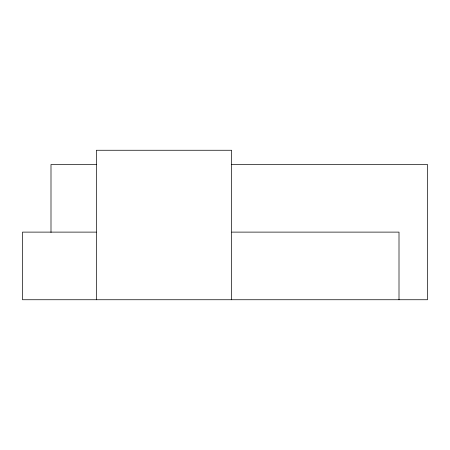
<?xml version="1.0" encoding="UTF-8"?>
<svg xmlns="http://www.w3.org/2000/svg" width="450" height="450" viewBox="0 0 450 450"><rect width="100%" height="100%" fill="white"/><g stroke="black" fill="none" stroke-linecap="round" stroke-linejoin="round"><path stroke-width="0.67" d="M96.654 164.498L50.996 164.498L50.996 232.47M231.525 164.498L427.5 164.498L427.5 299.739L22.5 299.739L22.5 232.116L96.255 232.116M231.823 232.116L399.004 232.116L399.004 299.739M231.598 299.739L231.598 150.261L96.362 150.261L96.362 299.739"/></g></svg>
